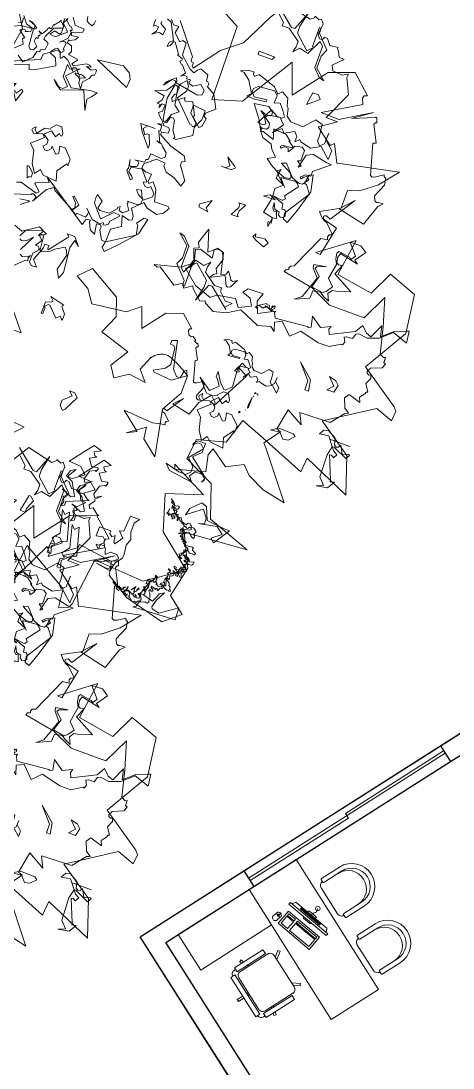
# Model space of a CAD drawing. Header units: metres. Extents: x -71 to 881, y -503 to 661.
# Drawn here: x 177.82 to 182.46, y 534.42 to 545.65 of the extents above; entities that cross this region are included whole.
import ezdxf

# ---------------------------------------------------------------- set-up
doc = ezdxf.new("R2010")
doc.units = ezdxf.units.M
for name, color, linetype, lineweight in [('02. Paredes', 6, 'Continuous', 30), ('03. Esquadria janelas', 2, 'Continuous', 15), ('07. Mobiliário', 51, 'Continuous', 5)]:
    doc.layers.add(name, color=color, linetype=linetype, lineweight=lineweight)
doc.layers.add('ARBRE', color=100, linetype='Continuous', lineweight=13, true_color=0x00ff3f)

# ---------------------------------------------------------------- blocks, each defined once
blk = doc.blocks.new('WMF2', base_point=(0, 0.01))
at = {"color": 251, "lineweight": 0, "true_color": 0x636466}
for points in [[(81.23, -212.64), (86.45, -202.37), (92.4, -197.64), (98.49, -189.57), (98.99, -190.16), (98.92, -191.16), (99.46, -191.2), (99.98, -191.79), (99.88, -192.88), (107.36, -202.17)], [(162.76, -199.86), (152.65, -183.05), (154.26, -173.69)], [(99.06, -17.38), (95.41, -24.9), (90.83, -34.32), (89.42, -32.65), (89.51, -31.56), (81.64, -37.29), (81.55, -38.39), (70.38, -36.78), (69.61, -32.48), (62.22, -27.79), (49.27, -24.43), (44.16, -28.75), (49.49, -33.04), (47.38, -42.86), (52.22, -53.02), (31.88, -54.47), (45.91, -59.56), (49.4, -70.11), (59.14, -74.81), (58.34, -81.44), (49.36, -83.76), (46.84, -91.88), (40.14, -89.34), (24.4, -82.93), (24.01, -87.6), (8.81, -80.93), (12.69, -92.64), (23.58, -100.08), (8.83, -109.56), (3.27, -107.44), (3.01, -110.61), (3.9, -111.79), (16.57, -120.44), (8.22, -134.47), (9.81, -146.85), (18.98, -150.2), (22.71, -142.59), (34.39, -144.58), (32.65, -156.43), (43.16, -148.65), (41.63, -148.52), (39.67, -158.01), (44.92, -159.4), (46.44, -161.06), (40.43, -164.26), (40.42, -170.12), (36.91, -171.27), (31.95, -175.08), (27.13, -180.99), (44.83, -177.37), (46.41, -176.96), (49.12, -182.48), (50.2, -181.46), (55.69, -185.68), (50.55, -189.17), (54.41, -189.22), (50.23, -198.2), (52.48, -203.12), (52.39, -204.21), (54.12, -203.26), (57.28, -203.53), (58.15, -205.15), (55.25, -208.11), (56.89, -208.24), (57.74, -209.97), (58.25, -210.45), (58.2, -211), (60.88, -210.67), (62.28, -212.43), (63.37, -212.54), (63.42, -211.98), (64, -211.48), (64.56, -211.53), (65.45, -212.71), (65.14, -216.33), (66.13, -217.51), (66.73, -217.02), (68.24, -217.69), (68.28, -217.15), (69.45, -216.26), (77.76, -218.17), (81.23, -212.64)], [(98.49, -19.49), (96.74, -32.59), (81.64, -23.67), (81.04, -17.76), (78.09, -18.94), (77.45, -20.28), (75.41, -35.48), (59.11, -34.32), (48.77, -41.31), (47.36, -41.88), (58.37, -50.92), (61.87, -62.25), (50.47, -66), (62.16, -71.92), (61.59, -70.48), (52.23, -72.98), (53.36, -78.3), (52.54, -80.39), (46.99, -76.49), (41.75, -79.1), (39.13, -76.49), (33.51, -73.76), (26.05, -72.12), (37.25, -86.3), (38.33, -87.51), (34.61, -92.45), (35.99, -92.94), (34.69, -99.75), (29.28, -96.73), (30.97, -100.19), (21.09, -100.49), (17.67, -104.7), (16.66, -105.12), (18.28, -106.23), (19.48, -109.18), (18.41, -110.67), (14.49, -109.41), (15.1, -110.95), (13.93, -112.47), (13.73, -113.15), (13.23, -113.37), (14.72, -115.61), (13.76, -117.64), (14.16, -118.66), (14.68, -118.45), (15.39, -118.76), (15.6, -119.27), (14.94, -120.61), (11.56, -121.96), (10.97, -123.39), (11.67, -123.68), (11.74, -125.32), (12.27, -125.11), (13.58, -125.77), (15.6, -134.05), (18.21, -142.77), (22.11, -134.68), (33.61, -134.71), (40.51, -137.9), (50.45, -139.73), (50.16, -140.44), (49.24, -140.81), (49.44, -141.32), (49.15, -142.04), (48.13, -142.44), (43.19, -153.31), (41.06, -153.59), (41.43, -154.51), (41.13, -155.22), (40.11, -155.63), (43.05, -158.46), (44.35, -159.02), (44.76, -160.04), (44.45, -160.3), (43.92, -160.51), (42.49, -159.91), (37.1, -168.03), (40.97, -163.9), (32.15, -161.95), (29.82, -168.64), (28.52, -170), (30.14, -169.93), (30.65, -169.72), (31.37, -170.03), (31.94, -171.46), (30.17, -175.61), (30.45, -177.74), (31.15, -178.04), (31.35, -178.56), (33.6, -177.07), (34.61, -176.66), (35.32, -176.96), (38.04, -186.65), (37.02, -187.05), (39.7, -192.27), (39.35, -192.88), (38.94, -193.04), (39.56, -194.57), (39.97, -194.4), (46.81, -191.62), (41.05, -195.63), (50.47, -189.97), (56.38, -190.15), (44.99, -196.88), (45.76, -198.84), (45.47, -199.54), (44.55, -199.92), (50.64, -205.39), (58.51, -202.62), (66.66, -192.17), (70.16, -201.76), (80.62, -185.19), (89.7, -182.43), (90.01, -206.45), (97.85, -210.62)], [(95.41, -24.9), (93.1, -25.5), (93.1, -24.4), (91.88, -23.19), (94.81, -24.4), (99.43, -22.59), (101.87, -23.19), (98.33, -26.72), (98.94, -27.82), (100.65, -29.64), (103.57, -28.43), (103.57, -29.64), (101.87, -30.26), (100.05, -29.64), (95.41, -24.9), (95.41, -24.9)], [(57.77, -28.84), (58.63, -30.3), (56.93, -35.37), (57.37, -30.33), (54.22, -29.5), (53.25, -31.47), (53.04, -32.3), (51.55, -33.16), (53.17, -30.11), (53.78, -27.79), (53.47, -27.25), (51.12, -26.63), (45.81, -30.31), (45.66, -26.44), (59.37, -25.77), (58.42, -26.33), (57.77, -28.84), (57.77, -28.84)], [(57.77, -59.77), (57.34, -59.74), (56.99, -59.99), (56.55, -59.99), (56.22, -59.81), (56.35, -59.33), (56.48, -59.08), (57.01, -58.91), (57.45, -59.12), (57.71, -59.07), (57.42, -58.35), (56.8, -58.47), (56.47, -58.28), (56.73, -57.56), (56.31, -57.33), (55.87, -57.53), (55.75, -56.92), (54.93, -56.6), (54.8, -56.85), (54.47, -56.9), (54, -55.88), (52.71, -55.43), (52.29, -55.4), (52.19, -55.8), (52.04, -56.06), (51.25, -56.07), (50.96, -55.61), (50.83, -55.62), (50.67, -55.53), (50.58, -55.28), (49.76, -55.18), (48.77, -54.33), (49.22, -53.47), (49.17, -53.21), (48.84, -53.17), (48.7, -52.42), (48.83, -52.17), (49.57, -52.45), (49.82, -52.58), (49.78, -52.67), (50.67, -53.46), (51.2, -53.08), (51.37, -53.18), (51.41, -53.31), (52.03, -52.33), (52.28, -52.54), (52.29, -52.9), (52.25, -52.99), (52.13, -53.02), (52.29, -53.33), (52.38, -53.6), (52.8, -53.6), (52.54, -52.26), (51.6, -50.66), (51.34, -50.52), (51.27, -50.28), (50.74, -50.44), (50.57, -50.33), (50.48, -50.06), (50.84, -49.82), (50.98, -49.78), (50.89, -49.52), (49.55, -49.37), (48.16, -49.5), (47.78, -49.18), (48, -48.98), (47.85, -48.67), (46.68, -47.94), (46.65, -47.37), (47.56, -47.53), (48.39, -47.43), (48.9, -47.71), (48.98, -47.97), (49.76, -47.72), (50.3, -46.68), (50.19, -46.3), (49.75, -46.27), (49.22, -46.45), (49.02, -45.79), (48.86, -45.72), (48.68, -46.06), (48.07, -45.73), (47.44, -44.86), (46.32, -45.35), (46.14, -45.25), (46.23, -44.64), (46.6, -44.17), (47.56, -44.03), (48.1, -44.22), (48.58, -43.15), (48.01, -42.73), (47.85, -42.43), (48.07, -42.2), (48.76, -42.13), (48.17, -41.4), (48.71, -40.58), (48.32, -39.48), (48.7, -39.37), (49.37, -39.95), (49.47, -40.2), (49.63, -40.29), (49.94, -40.13), (49.49, -39.35), (50.01, -39.4), (50.51, -39.88), (50.54, -40.02), (50.86, -39.85), (50.83, -39.28), (51.31, -38.78), (51.84, -38.83), (51.55, -37.7), (51.59, -37.62), (52.39, -37.81), (52.44, -37.5), (51.18, -36.52), (51.08, -36.13), (51.12, -35.83), (50.51, -35.51), (50.45, -34.8), (50.07, -34.49), (50.03, -34.34), (50.2, -34.23), (50.61, -34.11), (50.82, -34.33), (51.37, -34.3), (52.2, -34.62), (52.47, -34.77), (52.63, -35.28), (52.87, -35.21), (52.86, -34.42), (52.76, -34.37), (52.7, -34.11), (53.34, -34.14), (53.62, -33.41), (53.77, -33.15), (53.9, -33.1), (53.97, -33.15), (54.13, -33.69), (54.66, -33.51), (54.57, -33.25), (56.09, -33.72), (56.03, -33.37), (55.31, -32.87), (55.2, -32.49), (55.39, -32.36), (55.77, -32.24), (55.88, -32.62), (56.15, -32.56), (56.36, -32.12), (55.85, -31.63), (55.46, -30.55), (55.3, -30.46), (55.43, -29.76), (55.24, -28.88), (55.5, -28.39), (55.87, -28.34), (56.16, -28.62), (56.42, -28.33), (56.99, -28.28), (57.65, -27.88), (57.72, -28.12), (58.03, -28.17), (58.25, -27.98), (58.41, -28.05), (58.73, -27.66), (58.86, -27.41), (59.43, -27.6), (60.1, -27.17), (61.07, -28.04), (61.37, -28.09), (61.58, -28.52), (61.97, -28.4), (61.62, -28.65), (61.49, -28.9), (62.03, -29.74), (62.37, -29.92), (63.43, -29.61), (63.34, -29.34), (63.61, -29.26), (63.52, -29), (62.86, -28.99), (63.01, -28.72), (62.94, -28.47), (62.26, -28.88), (62.57, -28.28), (62.89, -28.34), (63.48, -28.85), (64.34, -29.1), (64.6, -29.45), (65.11, -29.53), (65.65, -29.92), (65.93, -29.83), (66.02, -29.66), (65.89, -29.26), (65.11, -29.09), (65.26, -29.04), (66.15, -29.41), (66.02, -29.89), (67.84, -30.97), (67.51, -31.22), (66.81, -30.85), (66.26, -30.24), (65.89, -30.14), (65.56, -30.31), (65.43, -30.34), (65.4, -29.99), (64.88, -30.15), (64.76, -29.76), (64.15, -30.11), (64.22, -30.34), (64, -30.58), (63.48, -30.72), (64.02, -30.36), (64.06, -29.83), (64.32, -29.76), (64.47, -29.5), (64.37, -29.25), (64.12, -29.12), (63.68, -29.31), (63.59, -29.47), (63.68, -29.74), (63.15, -29.91), (62.91, -31.2), (62.89, -30.2), (62.83, -30.07), (62.59, -29.93), (62.37, -30.14), (60.91, -29.37), (60.7, -29.58), (60.56, -29.85), (60.92, -31.25), (60.95, -31.35), (61.49, -30.77), (61.62, -30.52), (60.95, -31.58), (60.73, -31.77), (60.58, -32.05), (60.79, -31.06), (60.63, -30.55), (60.45, -30.45), (60.1, -30.71), (59.75, -31.73), (59.62, -31.98), (59.42, -31.56), (60.41, -30.31), (60.57, -29.63), (60.56, -29.41), (60.48, -29.15), (59.78, -28.78), (59.61, -29.12), (59.81, -29.35), (60.09, -29.48), (59.99, -29.66), (59.52, -29.31), (59.36, -28.78), (58.88, -28.85), (58.48, -28.96), (58.53, -29.53), (58.63, -29.93), (59.11, -30.07), (59.2, -30.34), (58.98, -30.11), (58.66, -30.69), (58.5, -30.4), (57.42, -30.59), (57.23, -30.94), (57.5, -31.63), (57.97, -31.77), (58.34, -31.96), (58.03, -32.11), (58.06, -32.48), (58.09, -32.59), (58.37, -32.72), (58.26, -32.91), (58, -32.77), (57.77, -31.77), (57.68, -31.73), (57.33, -32.4), (57.28, -32.27), (56.9, -32.97), (56.98, -34.3), (57.97, -33.85), (57.74, -35.15), (57.85, -35.31), (57.61, -35.42), (57.47, -35.67), (57.52, -35.37), (57.39, -34.96), (57.14, -34.83), (56.74, -34.96), (56.01, -36.34), (56.16, -35.64), (56.04, -35.25), (55.87, -35.15), (55.61, -35.22), (55.28, -35.83), (55.72, -37.28), (56, -36.77), (56.07, -37.45), (55.3, -37.06), (55.27, -35.48), (54.61, -35.03), (54.96, -35), (55.02, -34.9), (54.16, -34.45), (53.24, -34.74), (53.05, -35.07), (52.92, -35.12), (53.11, -35.44), (53.43, -35.41), (53.84, -35.06), (53.53, -35.66), (53.04, -35.95), (52.98, -36.7), (52.93, -36.78), (52.55, -36.04), (52.54, -35.47), (52.19, -35.28), (51.91, -35.35), (52.44, -37.08), (52.39, -37.16), (52.45, -37.28), (52.71, -37.43), (52.87, -37.29), (53.01, -37.03), (52.38, -38.45), (52.36, -39.1), (52.67, -39.15), (52.85, -39.25), (52.39, -39.66), (52.26, -39.92), (52.49, -40.27), (53.02, -40.55), (52.98, -40.64), (52.41, -40.45), (52.16, -40.32), (52.31, -39.62), (51.9, -39.53), (51.76, -39.57), (51.81, -39.69), (51.02, -39.94), (51.02, -40.16), (51.11, -40.42), (51.46, -40.59), (50.47, -40.19), (49.85, -40.29), (49.72, -40.33), (49.57, -40.61), (49.49, -40.55), (49.46, -40.43), (49.28, -40.54), (49.15, -40.81), (49.22, -41.05), (48.9, -41.88), (48.95, -42.01), (49.46, -41.85), (49.82, -40.94), (49.95, -40.7), (51.24, -41.37), (51.43, -41.67), (51.53, -42.07), (50.86, -41.92), (50.77, -41.24), (50.48, -41.18), (49.74, -41.56), (49.46, -42.27), (49.5, -42.42), (49.41, -42.59), (49.24, -42.27), (48.89, -42.32), (48.63, -42.83), (49.09, -43.19), (49.12, -43.32), (49.21, -43.37), (48.38, -43.7), (48.25, -43.95), (48.36, -44.36), (48.89, -44.41), (49.31, -44.64), (48.96, -44.87), (48.46, -44.41), (48.27, -44.32), (47.88, -45.08), (47.97, -45.33), (48.55, -45.65), (48.68, -45.4), (48.96, -45.31), (49.3, -45.49), (49.06, -45.7), (50.1, -46.26), (50.9, -45.79), (50.93, -45.72), (50.82, -45.31), (50.42, -45.22), (50.17, -45.09), (50.28, -44.9), (51.03, -45.31), (51.03, -45.54), (51.44, -46.19), (51.18, -45.85), (51.02, -45.76), (50.63, -46.1), (50.58, -46.17), (50.67, -46.44), (50.83, -46.52), (51.09, -46.45), (50.35, -46.83), (50.42, -47.09), (50.26, -47.21), (50.42, -47.72), (49.49, -48.01), (49.31, -48.35), (49.49, -48.67), (50.03, -48.84), (50.3, -48.99), (50.77, -48.92), (50.44, -48.95), (51.22, -49.71), (51.11, -49.74), (51.31, -50.19), (51.71, -50.04), (51.65, -50.13), (51.4, -50.23), (51.47, -50.48), (52.03, -50.67), (52.29, -50.82), (52.12, -51.17), (52.29, -51.69), (52.54, -51.59), (52.57, -51.17), (52.63, -51.43), (52.9, -51.36), (52.76, -51.82), (52.87, -52.23), (53.49, -52.1), (53.75, -52.03), (53.04, -52.74), (52.85, -53.52), (52.92, -53.78), (53.01, -53.82), (53.28, -53.74), (53.5, -52.87), (53.5, -53.31), (53.09, -54.09), (52.87, -53.87), (52.85, -53.74), (50.74, -54.16), (50.47, -54.45), (50.6, -54.86), (51.14, -55.04), (51.55, -54.48), (51.91, -54.45), (52.09, -54.54), (52.03, -54.61), (52.09, -54.76), (52.39, -54.6), (52.42, -54.73), (52.51, -54.77), (52.77, -54.69), (52.92, -54.44), (52.77, -54.92), (53.44, -55.27), (53.59, -55.23), (53.84, -55.36), (53.75, -55.52), (53.79, -55.66), (54.35, -55.63), (54.31, -55.72), (54.95, -56.16), (55.21, -56.29), (55.34, -56.28), (55.36, -55.82), (55.49, -55.58), (55.61, -55.96), (55.42, -56.31), (56.6, -57.37), (57.04, -57.37), (57.3, -57.31), (57.27, -56.95), (57.18, -56.7), (56.58, -56.58), (56.42, -56.07), (56.77, -56.03), (57.04, -55.74), (57.17, -55.49), (57.04, -55.96), (57.15, -56.34), (57.42, -56.28), (57.5, -56.1), (57.66, -56.41), (57.75, -56.66), (58.41, -56.45), (58.45, -56.16), (58.7, -56.5), (59.31, -56.82), (58.99, -57.43), (58.98, -58.29), (58.79, -58.19), (59.04, -56.9), (58.99, -56.77), (58.39, -57.11), (58.15, -56.74), (57.97, -56.66), (57.71, -56.74), (57.66, -57.05), (57.53, -57.31), (56.88, -57.52), (57.28, -58.16), (57.46, -58.26), (57.59, -58.22), (57.82, -59.01), (58.22, -58.91), (58.37, -58.64), (58.47, -59.68), (57.96, -59.2), (57.81, -59.24), (57.85, -59.58), (57.93, -59.84), (59.21, -60.53), (58.92, -60.47), (58.77, -60.73), (58.88, -60.98), (59.17, -61.05), (59.42, -61.39), (58.22, -60.54), (57.77, -59.77), (57.77, -59.77)], [(85.82, -32.33), (85.2, -32.33), (84.59, -32.83), (85.82, -34.04), (83.99, -36.36), (85.82, -43.43), (84.59, -42.2), (83.5, -43.43), (81.06, -34.64), (82.88, -34.04), (85.2, -31.73), (84.59, -29.42), (85.82, -29.42), (85.82, -32.33), (85.82, -32.33)], [(70.82, -34.21), (69.59, -35.56), (69.59, -35.99), (71.7, -36.34), (72.94, -36.34), (70.38, -36.78), (68.72, -38.1), (68.72, -38.45), (69.59, -39.32), (71.7, -39.32), (72.94, -38.1), (73.38, -39.32), (73.38, -39.76), (74.16, -40.55), (75.04, -40.55), (75.48, -40.2), (75.48, -39.32), (75.92, -39.32), (76.72, -40.2), (75.92, -40.2), (74.6, -41.44), (74.6, -42.32), (75.48, -43.11), (77.6, -42.67), (77.6, -45.66), (73.81, -45.66), (73.81, -44.79), (72.94, -44), (72.05, -44.79), (71.7, -42.67), (71.26, -42.32), (69.59, -44.79), (71.26, -46.54), (69.94, -46.89), (69.59, -52), (66.59, -52), (67.83, -50.32), (67.83, -47.34), (67.04, -45.22), (67.83, -43.11), (67.48, -40.2), (67.48, -38.89), (69.16, -36.78), (69.94, -33.86), (74.6, -34.65), (70.82, -34.21), (70.82, -34.21)], [(90.23, -35.66), (89.63, -35.66), (89.02, -36.14), (90.23, -37.37), (88.4, -39.67), (90.23, -46.74), (89.02, -45.52), (87.92, -46.74), (85.48, -37.97), (87.31, -37.37), (89.63, -35.05), (89.02, -32.72), (90.23, -32.72), (90.23, -35.66), (90.23, -35.66)], [(99.65, -46.23), (100.87, -43.31), (100.87, -42.08), (102.57, -42.08), (101.47, -47.33), (100.87, -47.33), (99.65, -46.23), (99.65, -46.23)], [(82.59, -63.67), (82.02, -62.61), (81.29, -62.4), (83.29, -61.31), (81.8, -59.17), (80.03, -59.45), (79.63, -59.31), (79.98, -58.16), (80.39, -58.29), (81.86, -57.49), (82.69, -54.71), (82.12, -53.66), (80.09, -54.82), (81.89, -53.24), (81.61, -52.7), (82.93, -50.96), (82.44, -49.93), (81.38, -50.49), (79.67, -49.09), (78.94, -48.87), (85.72, -46.19), (85.64, -44.92), (86.71, -44.35), (86.21, -45.98), (87.01, -47.47), (85.95, -48.04), (86.55, -49.02), (88.1, -49.47), (84.71, -48.03), (83.64, -48.6), (85.9, -52.66), (88.14, -53.77), (87.55, -55.72), (85.96, -56.58), (87.61, -54.06), (87.34, -53.53), (86.07, -53.59), (82.77, -55.98), (85.1, -58.01), (88.93, -58.28), (83.26, -65.56), (80.58, -64.76), (82.59, -63.67), (82.59, -63.67)], [(87.01, -67), (86.45, -65.93), (85.72, -65.71), (87.73, -64.61), (86.24, -62.48), (84.47, -62.76), (84.07, -62.63), (84.4, -61.49), (84.81, -61.62), (86.3, -60.82), (87.13, -58.03), (86.56, -56.98), (84.52, -58.13), (86.33, -56.54), (86.04, -56.01), (87.37, -54.28), (86.87, -53.24), (85.82, -53.82), (84.11, -52.42), (83.35, -52.19), (90.12, -49.5), (90.07, -48.23), (91.12, -47.66), (90.64, -49.3), (91.42, -50.77), (90.37, -51.37), (90.96, -52.33), (92.52, -52.8), (89.13, -51.34), (88.07, -51.91), (90.31, -55.97), (92.58, -57.08), (91.99, -59.05), (90.39, -59.91), (92.05, -57.37), (91.75, -56.85), (90.49, -56.9), (87.19, -59.31), (89.51, -61.33), (93.35, -61.59), (87.7, -68.89), (85.01, -68.09), (87.01, -67), (87.01, -67)], [(40.86, -56.38), (43.16, -58.19), (49.01, -56.98), (47.19, -57.59), (47.19, -59.3), (49.01, -61.74), (53.04, -58.82), (53.65, -58.19), (53.04, -60.53), (50.1, -63.43), (48.41, -62.83), (46.7, -58.82), (40.86, -58.19), (39.03, -58.19), (42.55, -52.98), (43.78, -54.06), (40.86, -56.38), (40.86, -56.38)], [(113.17, -63.62), (113.17, -55.18), (115.36, -53.65), (120.07, -53.65), (116.91, -56.82), (116.91, -57.81), (116.37, -57.81), (114.82, -56.28), (113.72, -57.81), (114.82, -67.35), (110.12, -66.81), (113.17, -63.62), (113.17, -63.62)], [(64.7, -71.27), (60.09, -70.06), (57.77, -70.06), (56.55, -71.27), (56.55, -72.98), (58.86, -75.3), (55.34, -79.44), (56.55, -80.53), (57.77, -80.53), (58.86, -79.44), (58.86, -80.05), (57.77, -81.14), (55.34, -81.14), (55.34, -78.22), (57.77, -75.92), (52.42, -71.77), (51.91, -71.27), (51.91, -70.06), (52.42, -69.46), (51.91, -70.67), (53.02, -71.77), (55.34, -71.77), (56.55, -70.06), (55.34, -68.37), (63.01, -69.46), (64.7, -71.27), (64.7, -71.27)], [(68.73, -71.99), (73.89, -76.06), (74.34, -79.76), (79.68, -75.87), (76.6, -77.49), (82.66, -82.33), (73, -81.67), (70.51, -82.25), (69.1, -82.43), (69.35, -83.04), (69.14, -83.51), (68.47, -83.79), (70.41, -85.67), (71.27, -86.04), (71.55, -86.71), (71.33, -86.9), (71, -87.03), (70.05, -86.62), (66.45, -92.02), (69.04, -89.28), (63.17, -87.99), (61.62, -92.45), (60.75, -93.34), (61.84, -93.29), (62.18, -93.16), (62.64, -93.37), (63.02, -94.3), (61.86, -97.06), (62.03, -98.49), (62.51, -98.7), (62.64, -99.03), (64.13, -98.04), (64.8, -97.78), (65.29, -97.98), (67.08, -104.41), (66.4, -104.68), (68.19, -108.14), (67.94, -108.55), (67.68, -108.66), (68.1, -109.68), (68.37, -109.56), (69.29, -109.9), (69.08, -110.38), (70.18, -111.12), (70.78, -110.87), (71.7, -111.21), (72.22, -112.5), (72.02, -112.99), (71.4, -113.23), (75.46, -116.88), (80.69, -115.04), (86.12, -108.09), (88.43, -114.47), (92.34, -111.31), (103.35, -109.97), (106.1, -114.07), (110.61, -116.64), (106.84, -120.37), (96.77, -114.54), (94.84, -108.74), (97.41, -102.93), (91.6, -101), (87.74, -99.72), (91.28, -94.1), (89.03, -90.71), (84.85, -93.45), (79.38, -92.64), (82.27, -96.02), (80.34, -100.54), (80.31, -100.55), (80.25, -100.64), (80.17, -100.76), (80.05, -100.9), (79.89, -101.09), (79.68, -101.28), (79.47, -101.5), (79.2, -101.73), (78.93, -101.95), (78.6, -102.17), (78.25, -102.36), (77.89, -102.55), (77.49, -102.7), (77.07, -102.81), (76.62, -102.9), (76.15, -102.93), (75.62, -102.89), (75.04, -102.76), (74.41, -102.57), (73.74, -102.32), (73.05, -102.03), (72.35, -101.7), (71.67, -101.35), (70.98, -101), (70.34, -100.64), (69.73, -100.29), (69.19, -99.97), (68.7, -99.67), (68.31, -99.43), (68.02, -99.24), (67.83, -99.11), (67.77, -99.08), (67.77, -93.28), (71.55, -86.71), (68.73, -71.99), (68.73, -71.99)], [(109.95, -201.54), (108.82, -200.21), (107.05, -200.28), (107.47, -198.09), (105.17, -195.92), (104.39, -196.59), (103.18, -196.28), (102.97, -192.24), (99.24, -188.97), (97.85, -188.34), (97.03, -189.52), (96.18, -190.24), (93.53, -189.23), (93.18, -187.24), (92.71, -187.16), (92.29, -186.66), (92.32, -185.67), (89.73, -184.22), (87.53, -180.05), (90.18, -177.78), (90.31, -176.8), (89.34, -176.22), (89.8, -173.49), (90.58, -172.83), (92.72, -174.77), (93.38, -175.55), (93.1, -175.8), (95.08, -179.67), (97.34, -179.08), (97.82, -179.64), (97.78, -180.15), (101.14, -177.68), (101.63, -178.7), (101.22, -179.9), (100.95, -180.15), (100.54, -180.1), (100.64, -181.36), (100.55, -182.4), (102.01, -182.98), (102.92, -178.07), (101.94, -171.52), (101.24, -170.69), (101.31, -169.75), (99.34, -169.6), (98.87, -169.05), (98.94, -168.01), (100.49, -167.68), (101, -167.72), (101.03, -166.73), (96.75, -164.41), (91.89, -162.99), (91.03, -161.43), (92.05, -161.03), (91.94, -159.79), (89, -155.76), (89.67, -153.85), (92.49, -155.57), (95.44, -156.33), (96.81, -157.94), (96.68, -158.92), (99.66, -159.16), (102.89, -156.4), (103, -154.96), (101.56, -154.29), (99.54, -154.17), (99.73, -151.7), (99.31, -151.21), (98.26, -152.1), (96.65, -150.2), (95.72, -146.4), (91.23, -146.56), (90.77, -146.01), (91.89, -144.08), (93.76, -142.97), (97.21, -143.77), (98.75, -145.15), (101.81, -142.17), (100.48, -140.04), (100.32, -138.84), (101.34, -138.36), (103.76, -139.06), (102.79, -135.77), (105.69, -133.77), (105.82, -129.54), (107.25, -129.65), (108.74, -132.52), (108.73, -133.49), (109.15, -133.99), (110.39, -133.89), (109.93, -130.65), (111.62, -131.51), (112.63, -133.81), (112.58, -134.33), (113.9, -134.17), (114.51, -132.19), (129.81, -142.39), (128.59, -140.94), (132.57, -139.47), (132.73, -139.13), (130.53, -137.19), (131.32, -136.44), (136.79, -138.11), (138.2, -137.61)], [(130.72, -112.44), (127.35, -115.8), (126.6, -115.82), (126.85, -116.77), (126.37, -117.68), (127.17, -116.93), (128.65, -116.47), (129.55, -116.93)], [(129.96, -118.38), (127.38, -123.37), (129.16, -121.51), (130.54, -121.07), (131.19, -121.4)], [(131.54, -122.32), (130.4, -124.53), (125.18, -126.19), (126.16, -124.31), (123.96, -125.55), (126.75, -127), (131.48, -123.86), (134.15, -124.91)], [(134.72, -131.45), (132.62, -133.14), (132.44, -133.48), (135.45, -133.06)], [(138.75, -133.52), (132.62, -135.52), (132.46, -135.87), (131.99, -135.96), (131.01, -135.45), (131.05, -134.73), (131.55, -133.76), (128.65, -138.59), (126.7, -139.98), (125.97, -139.17), (125.32, -138.84), (119.23, -135.58), (118.45, -136.25), (118.79, -137.79), (120.16, -139.39), (119.88, -139.63), (118.23, -138.25), (117.58, -137.48), (118.99, -135.3), (117.81, -134.49), (117.3, -134.44), (117.31, -134.91), (114.32, -134.66), (114, -135.42), (113.97, -136.41), (114.88, -137.47), (112.09, -134.75), (109.9, -134.31), (109.39, -134.27), (108.55, -134.98), (108.32, -134.71), (108.41, -134.24), (107.65, -134.4), (106.82, -135.1), (106.74, -136.05), (104.54, -138.4), (104.55, -138.87), (106.51, -139.03), (108.95, -136.47), (109.72, -135.82), (113.14, -139.82), (113.34, -141.07), (113.17, -142.56), (111.11, -141.15), (111.72, -138.72), (110.83, -138.12), (107.79, -138.4), (105.92, -140.47), (105.88, -141), (105.33, -141.47), (105.18, -140.15), (103.95, -139.86), (102.35, -141.23), (103.5, -143.03), (103.41, -143.5), (103.65, -143.77), (100.39, -143.77), (99.59, -144.43), (99.47, -145.98), (101.18, -146.84), (102.3, -148.17), (100.78, -148.52), (99.7, -146.26), (99.24, -145.7), (96.84, -147.73), (96.81, -148.71), (98.38, -150.55), (99.16, -149.88), (100.2, -149.96), (101.09, -151.02), (100.03, -151.47), (102.77, -154.68), (106.07, -154.17), (106.29, -153.98), (106.42, -152.45), (105.24, -151.63), (104.58, -150.84), (105.14, -150.36), (107.17, -152.77), (106.84, -153.51), (107.36, -156.24), (106.96, -154.77), (106.52, -154.26), (104.73, -154.84), (104.51, -155.03), (104.42, -156.07), (104.84, -156.57), (105.88, -156.64), (102.86, -156.92), (102.73, -157.89), (102.04, -158.1), (101.88, -160.07), (98.36, -159.78), (97.31, -160.68), (97.47, -161.98), (99.06, -163.31), (99.78, -164.14), (101.47, -164.52), (100.3, -164.17), (101.94, -167.79), (101.51, -167.75), (101.59, -169.52), (103.08, -169.59), (102.8, -169.82), (101.82, -169.79), (101.75, -170.73), (103.34, -172.15), (104, -172.92), (102.95, -173.82), (102.84, -175.84), (103.82, -175.87), (104.45, -174.47), (104.32, -175.45), (105.36, -175.53), (104.26, -176.94), (104.08, -178.42), (106.33, -178.82), (107.3, -178.94), (103.92, -180.38), (102.29, -182.75), (102.16, -183.73), (102.39, -184), (103.43, -184.08), (105.34, -181.48), (104.76, -182.94), (102.36, -184.98), (101.88, -183.96), (101.97, -183.49), (94.36, -182.12), (93.06, -182.73), (92.94, -184.28), (94.55, -185.59), (96.67, -184.27), (97.88, -184.67), (98.3, -185.17), (98.08, -185.36), (98.04, -185.87), (99.3, -185.77), (99.21, -186.22), (99.44, -186.5), (100.48, -186.59), (101.25, -185.92), (100.16, -187.33), (101.95, -189.45), (102.48, -189.49), (103.14, -190.28), (102.64, -190.71), (102.6, -191.22), (104.51, -191.89), (104.23, -192.12), (105.81, -194.43), (106.51, -195.26), (106.98, -195.35), (107.6, -193.84), (108.41, -193.19), (108.29, -194.62), (107.17, -195.57), (109.76, -200.75), (111.21, -201.34)], [(112.55, -200.2), (112.63, -199.28), (110.76, -198.09), (110.9, -196.12), (112.13, -196.43), (113.42, -195.8), (114.19, -195.14), (113.09, -196.56), (112.98, -198.01), (113.96, -198.14), (114.51, -197.67), (114.61, -198.91), (114.58, -199.9)], [(97.72, -81.01), (100.04, -76.4), (100.64, -75.79), (101.87, -77), (101.87, -78.71), (99.41, -81.01), (100.64, -82.24), (98.93, -82.24), (97.72, -81.01), (97.72, -81.01)], [(18.5, -90.74), (17.84, -93.61), (20.02, -96.45), (22.98, -96.02), (22.05, -97.63), (20.72, -98), (17.93, -96.37), (17.41, -94.37), (16.65, -93.94), (15.97, -94.11), (15.49, -94.96), (14.21, -92.52), (12.21, -93.06), (11.86, -92.86), (12.6, -91.6), (16.89, -93.51), (17.23, -93.72), (17.84, -93.61), (16.91, -92.52), (15.64, -91.79), (16.37, -90.52), (17.22, -91.02), (17.83, -90.91), (14.87, -83.79), (14.78, -83.17), (13.49, -83.45), (14.87, -81.07), (17.86, -80.56), (18.47, -80.47), (16.28, -81.33), (18.28, -83.52), (18.5, -90.74), (18.5, -90.74)], [(55.55, -83.45), (56.85, -81.67), (58.61, -84.37), (59.53, -88.36), (61.31, -90.12), (57.78, -93.28), (58.61, -94.11), (61.31, -93.28), (62.23, -94.11), (62.23, -94.58), (61.31, -95.5), (61.31, -94.58), (60.48, -93.73), (58.61, -95.97), (56.85, -96.33), (56.85, -96.8), (55.55, -98.2), (53.79, -98.2), (52.87, -96.33), (52.87, -95.5), (53.33, -95.5), (53.79, -95.97), (54.63, -94.58), (56.39, -95.97), (58.23, -94.11), (56.85, -93.28), (56.39, -92.81), (56.39, -91.51), (57.31, -90.59), (56.39, -89.66), (55.55, -89.66), (54.63, -90.59), (54.63, -91.51), (52.87, -89.66), (52.41, -89.66), (51.93, -90.12), (52.41, -92.34), (50.63, -92.34), (47.94, -89.66), (47.94, -87.42), (48.41, -87.89), (50.63, -84.84), (49.71, -81.67), (54.16, -82.15), (55.55, -83.45), (55.55, -83.45)], [(30.71, -93.26), (29.79, -92.67), (31.51, -90.88), (33.12, -90.61), (34.74, -92.37), (37.69, -92.07), (35.5, -93.43), (30.71, -93.26), (30.71, -93.26)], [(48.48, -94.16), (48.71, -93.73), (48.96, -93.86), (48.64, -94.24), (48.48, -94.16), (48.48, -94.16)], [(58.61, -95.97), (60.32, -95.97), (63.86, -99.98), (59.71, -97.06), (57.39, -99.38), (58.61, -101.21), (59.21, -101.81), (59.21, -103.52), (57.39, -100.59), (55.69, -98.89), (55.08, -98.89), (53.39, -100.59), (53.87, -107.05), (50.45, -105.22), (56.79, -93.05), (56.79, -94.14), (58.61, -95.97), (58.61, -95.97)], [(128.03, -102.76), (120.98, -94.11), (123.89, -94.11)], [(12.72, -95.5), (19.16, -95.5), (12.72, -95.5), (12.72, -95.5)], [(46.51, -96.62), (46.65, -96.16), (46.74, -95.97), (46.95, -97.29), (46.8, -97.34), (46.58, -99.41), (46.49, -99.57), (46.51, -96.62), (46.51, -96.62)], [(47.28, -95.16), (47.15, -95.21), (47.28, -95.16), (47.28, -95.16)], [(78.38, -97.12), (74.97, -98.96), (73.76, -100.65), (74.37, -105.9), (74.97, -106.51), (76.08, -106.51), (76.08, -107.72), (74.37, -108.33), (72.54, -99.56), (70.84, -97.73), (69.62, -97.73), (69.14, -100.05), (68.53, -100.65), (67.9, -98.96), (72.05, -96.02), (77.9, -96.64), (78.38, -97.12), (78.38, -97.12)], [(45.08, -100.81), (45.46, -101.12), (45.03, -100.9), (45.08, -100.81), (45.08, -100.81)], [(45.94, -101.27), (45.76, -101.16), (46.23, -100.87), (46.06, -101.21), (45.94, -101.27), (45.94, -101.27)], [(46.06, -100), (46.17, -99.95), (46.26, -100.23), (46.22, -100.08), (46.06, -100), (46.06, -100)], [(41.84, -105.25), (43.62, -104.29), (45.73, -104.74), (46.01, -105.12), (46.77, -104.41), (46.73, -105.44), (47.43, -106.2), (49.22, -105.25), (49.85, -105.94), (51.28, -104.6), (49.82, -106.67), (50.87, -107.74), (52.95, -107.44), (53.69, -106.82), (53.01, -105.71), (53.39, -105.43), (54.48, -105.47), (52.9, -108.54), (51.53, -107.75), (50.51, -107.72), (50.13, -108.07), (50.82, -109.11), (51.79, -110.25), (52.85, -109.93), (52.79, -111.31), (53.49, -112.07), (56.63, -111.82), (57.39, -111.12), (57.42, -110.48), (56.72, -109.72), (54.29, -109.98), (54.31, -109.62), (56.73, -109.36), (58.12, -109.4), (57.43, -110.12), (58.73, -112.28), (60.09, -113.37), (60.82, -113.4), (59.39, -114.07), (58.29, -114.03), (58.31, -113.66), (57.96, -113.28), (57.27, -113.98), (53.82, -112.76), (52.77, -111.68), (52.09, -112.38), (50.71, -111.59), (50.41, -110.19), (50.06, -109.81), (49.75, -108.42), (48.76, -107.65), (46.27, -107.55), (44.45, -109.59), (43.06, -109.17), (42.78, -107.03), (42.83, -106.03), (42.2, -105.27), (41.44, -105.97), (41.35, -108.07), (41.41, -106.7), (39.72, -105.17), (39.79, -103.4), (41.84, -105.25), (41.84, -105.25)], [(111.88, -106.14), (110.25, -104.06), (110.25, -101.98), (111.34, -103.08), (112.32, -101.98), (115.5, -105.17), (116.06, -105.17), (117.15, -104.06), (116.61, -104.06), (116.61, -101.98), (117.15, -101.98), (117.15, -105.71), (115.5, -106.14), (114.95, -106.7), (116.06, -107.79), (111.34, -106.7), (111.88, -106.14), (111.88, -106.14)], [(31.94, -110.31), (36.07, -115.05), (31.32, -110.9), (30.71, -107.38), (31.94, -107.38), (31.94, -110.31), (31.94, -110.31)], [(41.84, -105.25), (41.63, -105.03), (41.84, -105.25), (41.84, -105.25)], [(23.77, -111.52), (26.08, -113.84), (23.77, -113.24), (22.56, -112.13), (23.16, -109.69), (25.47, -109.69), (23.77, -111.52), (23.77, -111.52)], [(115.75, -121.61), (116.64, -123.29), (117.08, -123.72), (119.97, -122.05), (121.3, -120.73), (123.86, -119.93), (125.08, -116.95), (123.4, -114.83), (125.08, -114.83), (125.96, -115.71), (125.96, -118.61), (124.64, -119.93), (124.64, -120.73), (125.08, -121.17), (125.96, -121.17), (124.64, -123.29), (125.96, -124.6), (125.96, -124.95), (124.64, -124.95), (124.21, -120.73), (124.21, -120.38), (123.86, -119.93), (123.4, -121.17), (123.4, -122.5), (122.09, -122.5), (122.09, -121.61), (121.74, -121.17), (117.52, -126.7), (117.08, -127.05), (117.87, -127.93), (115.4, -127.93), (113.63, -125.83), (113.28, -125.39), (114.96, -126.7), (115.75, -124.16), (114.96, -116.16), (115.75, -114.04), (117.08, -116.51), (115.75, -121.61), (115.75, -121.61)], [(88.02, -127.64), (89.18, -128.05), (81.01, -130.16), (79.28, -131.51), (78.66, -131.81), (78.08, -133.54), (79.32, -137.06), (77.83, -137.7), (78.59, -139.25), (76.91, -144.21), (74.85, -137.35), (72.31, -139.57), (70.12, -138.82), (68.65, -132.15), (67.1, -132.91), (66.75, -133.95), (65.48, -132.37), (65.1, -131.6), (64.53, -131.41), (63.1, -132.21), (64.5, -129.59), (65.26, -129.22), (65.84, -129.4), (67.29, -132.34), (71.77, -130.12), (70.62, -131.65), (69.87, -131.93), (70.65, -133.46), (69.51, -136.82), (70.57, -138.98), (71.73, -139.36), (73.23, -138.72), (72.87, -136.03), (77.25, -137.51), (78.75, -136.87), (77.7, -132.76), (78.24, -131.16), (79.66, -130.35), (74.87, -126.28), (69.33, -124.41), (67.74, -125.68), (61.86, -126.76), (60.09, -124.38), (56.38, -126.21), (57.56, -128.41), (60.34, -129.35), (59.17, -130.88), (54.25, -131.01), (55.18, -128.25), (53.81, -124.69), (48.67, -127.32), (48.87, -126.75), (48.11, -125.21), (37.91, -126.12), (37.44, -125.97), (36.67, -126.35), (37.35, -129.67), (33.92, -127.23), (30.88, -128.65), (31.23, -127.59), (30.59, -126.09), (23.17, -129.77), (21.67, -132.34), (19.86, -130.44), (18.12, -129.86), (16.15, -134.19), (15.36, -130.85), (11.87, -133.9), (8.32, -135.28), (7.59, -135.54), (7.07, -131.77), (12.02, -133.45), (15.55, -130.27), (19.06, -129.03), (22.02, -129.38), (22.79, -129), (23.33, -127.38), (25.15, -127.33), (25.92, -126.95), (25.23, -125.56), (25.63, -124.43), (26.08, -124.57), (29.34, -122.59), (32.94, -122.53), (39.22, -124.13), (42.07, -121.37), (45.72, -125.04), (47.88, -123.97), (47.05, -121.13), (48.46, -122.25), (52.55, -121.18), (59.04, -124.03), (62.95, -121.62), (67.02, -120.56), (70.08, -122.22), (70.5, -122.88), (71.99, -122.24), (75.25, -125.13), (75.62, -125.9), (78.11, -124.29), (78.79, -125.68), (81.26, -124.08), (87.26, -128.05), (88.02, -127.64), (88.02, -127.64)], [(81.01, -137.11), (81.01, -130.16), (79.79, -128.95), (77.48, -133.7), (74.56, -133.08), (72.85, -134.78), (73.33, -133.08), (73.33, -131.26), (69.33, -128.34), (67, -128.34), (67, -127.23), (64.57, -124.92), (62.26, -124.92), (64.09, -123.1), (63.48, -122.5), (69.93, -127.84), (71.03, -127.84), (73.33, -122), (72.24, -126.63), (72.24, -128.95), (76.88, -133.08), (78.71, -131.26), (78.09, -131.26), (78.09, -124.92), (78.71, -124.92), (78.71, -126.63), (82.71, -130.78), (81.61, -133.08), (81.61, -137.11), (85.03, -140.02), (83.32, -139.54), (81.01, -137.11), (81.01, -137.11)], [(54.16, -127.33), (52.25, -128.51), (51.85, -128.21), (51.22, -128.34), (51.11, -128.15), (50.9, -127.48), (50.6, -127.43), (50.52, -127.17), (50.44, -127.11), (50.17, -127.21), (50.23, -128.35), (50.16, -128.51), (50.16, -128.08), (50.07, -128.03), (49.62, -128.66), (49.33, -128.62), (49.38, -127.89), (49.74, -127.62), (49.57, -127.32), (49.82, -127.23), (49.84, -126.81), (51.76, -127.71), (51.74, -127.58), (52.22, -127.74), (52.33, -127.68), (51.98, -127.29), (52.17, -127.38), (52.57, -127.26), (52.83, -126.75), (53.96, -127.11), (54.74, -127.1), (54.8, -126.57), (54.93, -126.53), (54.96, -126.46), (54.93, -126.32), (54.74, -126.22), (54.51, -126.31), (54.41, -126.05), (55.06, -126.28), (54.16, -127.33), (54.16, -127.33)], [(105.82, -129.54), (97.54, -134.76), (98.14, -137.7), (98.75, -138.3), (97.05, -140.62), (95.83, -140.62), (97.05, -135.38), (101.69, -130.15), (105.21, -126.6), (106.3, -127.7), (105.82, -129.54), (105.82, -129.54)], [(28.56, -153.92), (30.94, -150.53), (29.67, -149.64), (35.82, -150.93), (36.23, -149.61), (35.92, -147.95), (35.22, -147.45), (34.02, -147.66), (35.31, -144.47), (28.78, -140.9), (33.22, -139.51), (34.42, -139.31), (35.29, -137.92), (34.3, -135.76), (36.32, -136.63), (37.59, -137.52), (39.98, -137.11), (40.07, -134.73), (44.54, -132.73), (42.46, -134.33), (40.08, -141.29), (42.26, -143.89), (42.45, -144.97), (38.49, -145.64), (41.28, -144.68), (41.66, -143.99), (39.59, -141.99), (40.67, -138.22), (37.1, -137.61), (35.99, -138.41), (34.61, -140.39), (36.71, -142.49), (35.82, -147.35), (36.59, -148.94), (36.91, -150.74), (36.53, -151.43), (32.84, -150.83), (32.14, -150.33), (31.15, -151.75), (34.23, -155.28), (30.66, -155.41), (28.56, -153.92), (28.56, -153.92)], [(132.52, -143.85), (133.8, -142.07), (135.57, -144.77), (136.49, -148.75), (138.25, -150.51), (134.73, -153.67), (135.57, -154.51), (138.25, -153.67), (139.17, -154.51), (139.17, -154.97), (138.25, -155.89), (138.25, -154.97), (137.42, -154.14), (135.57, -156.36), (133.8, -156.73), (133.8, -157.19), (132.52, -158.58), (130.73, -158.58), (129.81, -156.73), (129.81, -155.89), (130.27, -155.89), (130.73, -156.36), (131.57, -154.97), (133.35, -156.36), (135.2, -154.51), (133.8, -153.67), (133.35, -153.21), (133.35, -151.92), (134.27, -150.97), (133.35, -150.05), (132.52, -150.05), (131.57, -150.97), (131.57, -151.92), (129.81, -150.05), (129.35, -150.05), (128.88, -150.51), (129.35, -152.75), (127.59, -152.75), (124.91, -150.05), (124.91, -147.83), (125.36, -148.29), (127.59, -145.23), (126.66, -142.07), (131.11, -142.53), (132.52, -143.85), (132.52, -143.85)], [(134.49, -141.88), (134.49, -140.66), (135.1, -140.66), (135.58, -140.05), (136.81, -143.6), (136.19, -143.6), (134.49, -141.88), (134.49, -141.88)], [(59.05, -144.81), (61.87, -145.83), (63.32, -146.72), (62.67, -147.76), (62.48, -146.91), (59.55, -147.25), (58.09, -146.36), (59.05, -144.81), (59.05, -144.81)], [(82.25, -150.59), (79.04, -152.94), (79.92, -150.11), (79.04, -149.13), (82.25, -149.63), (82.25, -150.59), (82.25, -150.59)], [(59.93, -151.15), (60.32, -152.23), (60.38, -152.67), (59.29, -152.55), (59.49, -154.26), (58.26, -154.43), (58.99, -156.48), (59.78, -156.36), (60.39, -157.12), (60.6, -158.84), (59.69, -157), (58.12, -156.61), (58.04, -155.76), (57.3, -155.21), (56.47, -155.37), (55.94, -156.07), (56.34, -157.53), (56.79, -157.86), (57.66, -157.75), (57.9, -159.41), (61.78, -160.83), (58.66, -160.38), (58.28, -160.48), (57.75, -161.18), (58.26, -161.95), (55.2, -166.06), (55.75, -166.8), (56.5, -167.36), (60.96, -166.95), (61.31, -166.89), (59.77, -164.96), (59.07, -164.44), (62, -167.02), (62.51, -167.79), (63.26, -168.35), (60.34, -167.25), (58.66, -167.5), (58.28, -168), (58.89, -169.15), (61.9, -170.7), (62.6, -171.21), (61.18, -171.65), (57.84, -168.06), (55.81, -167.24), (55.17, -167.15), (54.29, -167.27), (52.87, -169.18), (53.82, -169.88), (54.6, -169.37), (55.15, -168.63), (55.66, -169.01), (54.32, -170.26), (52.66, -170.5), (52.66, -171.97), (47.81, -175.9), (49.56, -176.04), (54.15, -177.07), (56.26, -176.06), (57.34, -171.75), (56.54, -172.31), (58.19, -173.55), (57.21, -173.91), (57.26, -177.31), (58.26, -178.06), (60.53, -177.56), (61.17, -176.18), (61.91, -175.17), (62.25, -176.19), (63.37, -176.26), (63.72, -176.21), (64.28, -175.46), (64.78, -175.83), (64.22, -176.58), (61.08, -176.8), (60.89, -177.07), (62.8, -178.48), (62.37, -178.54), (64.31, -180), (68.46, -180.44), (67.52, -177.18), (71.39, -178.5), (71.97, -178.23), (72.13, -179.07), (72.84, -179.59), (71.95, -179.32), (70.65, -179.51), (70.12, -180.21), (70.34, -181.46), (74.19, -184.37), (72.12, -183.59), (70.89, -183.77), (70.51, -184.27), (70.59, -185.1), (72.3, -186.38), (76.95, -185.71), (73.74, -181.48), (71.97, -178.23), (70.82, -176.69), (67.68, -175.65), (66.98, -174.25), (64.97, -172.31), (67.26, -170.98), (65.32, -169.52), (63.26, -168.35), (62.04, -169.25), (62.51, -167.79), (62.6, -166.17), (59.77, -164.96), (61.9, -163.05), (61.78, -160.83), (61.83, -159.09), (62.73, -154.97), (59.49, -154.26), (59.93, -151.15), (59.93, -151.15)], [(70.48, -153.72), (70.48, -154.59), (70.98, -155.09), (68.65, -155.09), (70, -152.75), (70, -151.4), (69.61, -150.88), (71.95, -150.88), (70.48, -153.72), (70.48, -153.72)], [(56.45, -156.83), (51.18, -165.09), (52.99, -167.49), (53.79, -167.78), (53.24, -170.6), (52.14, -171.11), (51.01, -165.85), (52.98, -159.15), (54.67, -154.45), (56.12, -154.97), (56.45, -156.83), (56.45, -156.83)], [(62.6, -160.74), (60.66, -159.76), (64.44, -159.76), (62.6, -160.74), (62.6, -160.74)], [(105.63, -167.93), (106.73, -166.71), (105.63, -165.01), (105.03, -165.6), (104.42, -165.6), (103.21, -162.7), (103.21, -161.47), (106.73, -165.6), (107.95, -167.93), (103.21, -167.93), (105.63, -167.93), (105.63, -167.93)], [(147.09, -161.3), (148.81, -164.22), (148.31, -164.22), (147.7, -163.6), (146.47, -165.31), (145.88, -164.82), (147.09, -161.3), (147.09, -161.3)], [(78.47, -163.95), (77.51, -164.92), (78.97, -167.27), (76.15, -165.41), (75.64, -164.92), (76.63, -163.95), (79.84, -163.95), (78.47, -163.95), (78.47, -163.95)], [(135.09, -169.28), (136.91, -170.51), (138.01, -171.61), (135.68, -169.9), (134.47, -169.9), (133.38, -170.99), (135.68, -173.42), (135.68, -177.45), (134.47, -176.35), (131.54, -177.45), (135.09, -173.91), (132.16, -170.99), (126.32, -172.2), (124, -172.2), (125.23, -170.51), (126.32, -169.28), (125.71, -165.75), (128.13, -171.61), (135.09, -169.28), (135.09, -169.28)], [(138.94, -175.74), (144.01, -172.85), (146.39, -171.88), (146.93, -173.42), (151.56, -171.55), (151.13, -168.2), (150.13, -165.91), (148.68, -166.49), (149.35, -164.92), (151.24, -166.38), (151.67, -169.75), (153.13, -172.22), (143.98, -176.02), (143.88, -177.83), (142.05, -179.02), (139.92, -178.12), (138.94, -175.74), (138.94, -175.74)], [(96.52, -167.41), (97.97, -169.37), (98.48, -172.36), (98.99, -172.89), (99.94, -172.89), (100.46, -170.92), (100.97, -170.92), (99.94, -173.81), (97.97, -175.37), (99.94, -176.82), (100.97, -182.31), (100.46, -183.77), (98.99, -185.32), (97.97, -183.77), (97.97, -182.31), (99.94, -179.3), (93.53, -172.89), (93, -172.89), (92.49, -172.36), (91.96, -172.89), (91.96, -173.81), (94.45, -176.31), (94.45, -178.79), (90.5, -178.38), (90.5, -175.37), (91.96, -172.36), (91.54, -169.88), (96, -166.89), (96.93, -166.89), (96.52, -167.41), (96.52, -167.41)], [(129.33, -171.8), (130.44, -173.14), (130.63, -174.64), (132.41, -175.52), (132.57, -175.72), (130.37, -175.88), (129, -175.39), (131.03, -174.57), (130.92, -175.27), (132.78, -177.2), (132.94, -177.4), (133.27, -177.39), (133.89, -176.89), (133.76, -176.39), (133.25, -175.78), (136.03, -178.75), (137.63, -179.42), (138.03, -178.75), (138.43, -178.41), (139, -179.91), (139.48, -180.48), (140.6, -180.25), (141.77, -179.29), (141.95, -179.48), (140.94, -180.66), (140.37, -181.13), (138.81, -180.09), (138.2, -180.94), (138.17, -181.3), (138.5, -181.3), (138.3, -183.46), (138.84, -183.71), (139.55, -183.74), (140.34, -183.1), (138.33, -185.08), (138.01, -186.66), (137.96, -187.04), (138.47, -187.64), (138.27, -187.81), (137.93, -187.74), (138.03, -188.28), (138.55, -188.89), (139.2, -188.95), (140.91, -190.59)], [(141.25, -190.57), (141.38, -189.16), (139.54, -187.38), (139.07, -186.81), (142.01, -184.38), (142.93, -184.24), (144.01, -184.38), (142.96, -185.86), (141.2, -185.39), (140.77, -186.02), (140.94, -188.21), (142.43, -189.6)], [(154.42, -184.57), (153.35, -184.75), (153.51, -186.38)], [(153.6, -187.08), (151.95, -185.01), (149.99, -184.32), (149.29, -184.43), (149.15, -184.65), (149.29, -185.38), (151.47, -186.21), (150.33, -186.08), (148.46, -184.81), (149.07, -184.27), (149.41, -184.25), (148.91, -178.66), (148.24, -177.88), (147.12, -178.09), (146.52, -179.46), (147.86, -180.69), (147.82, -181.61), (147.53, -182), (147.35, -181.89), (146.99, -181.96), (147.31, -182.82), (146.97, -182.85), (146.83, -183.07), (146.96, -183.8), (147.57, -184.22), (146.37, -183.73), (145.25, -185.38), (145.32, -185.75), (144.9, -186.35), (144.5, -186.09), (144.14, -186.16), (144.04, -187.62), (143.83, -187.48), (142.52, -189.03), (142.08, -189.67)], [(131.99, -193.25), (132.12, -192.12), (132.68, -191.29), (133.87, -191.79), (134.49, -192.21), (134.79, -193.63)], [(140.3, -190.91), (141.35, -188.87), (140.74, -188.44), (140.72, -187.54), (143.51, -186.63), (145.06, -183.4), (145.23, -182.31), (144.26, -181.94), (143.6, -181.51), (143.77, -179.46), (145.1, -178.82), (145.07, -178.48), (145.34, -178.09), (146.02, -177.93), (146.55, -175.84), (149.03, -173.49), (151.13, -174.93)], [(153.08, -176.57), (150.75, -178.69), (151.6, -180.16), (151.31, -180.6), (150.94, -180.67), (153.31, -182.54), (152.7, -183.08), (151.76, -183.04), (151.56, -182.89), (151.5, -182.59), (150.64, -182.91), (149.91, -183.05), (149.78, -184.18), (153.37, -183.87), (157.76, -181.91)], [(138.98, -191.83), (137.57, -189.7), (134.5, -189.55), (134.6, -188.51), (136.69, -187.48), (137.39, -187.51), (137.76, -187.2), (137.7, -186.3), (135.35, -186.6), (135.98, -185.39), (137.66, -184.67), (138.03, -184.72), (137.93, -183.77), (136.52, -183.3), (135.82, -181.61), (136.44, -180.4), (133.42, -179.96), (133.25, -179.75), (134.5, -178.03), (133.81, -177.64), (130.21, -179.65), (129.13, -179.52), (128.46, -179.11), (129.89, -178.8), (128.13, -178.26), (126.98, -178.88), (126.62, -178.83), (126.51, -178.31), (126.62, -177.18), (127.36, -176.92), (127.86, -175.55), (129.43, -173.88), (129.33, -171.8), (129.33, -171.8)], [(52.76, -180.21), (55.75, -178.63), (59.24, -179.37), (59.71, -180), (60.98, -178.83), (60.92, -180.53), (62.07, -181.8), (65.07, -180.21), (66.12, -181.35), (68.53, -179.14), (66.06, -182.57), (67.81, -184.35), (71.26, -183.89), (72.51, -182.83), (71.38, -180.95), (72, -180.48), (73.83, -180.56), (71.19, -185.7), (68.92, -184.4), (67.21, -184.32), (66.57, -184.91), (67.73, -186.66), (69.36, -188.54), (71.08, -188), (71, -190.33), (72.16, -191.6), (77.42, -191.2), (78.69, -190.03), (78.74, -188.92), (77.57, -187.67), (73.52, -188.11), (73.54, -187.51), (77.6, -187.05), (79.9, -187.14), (78.75, -188.32), (80.93, -191.95), (83.16, -193.74), (84.39, -193.79), (82.02, -194.91), (80.2, -194.84), (80.22, -194.22), (79.64, -193.6), (78.5, -194.76), (72.73, -192.72), (70.97, -190.94), (69.83, -192.11), (67.56, -190.81), (67.04, -188.46), (66.45, -187.83), (65.94, -185.49), (64.29, -184.21), (60.16, -184.05), (57.09, -187.45), (54.82, -186.75), (54.35, -183.2), (54.41, -181.49), (53.37, -180.24), (52.1, -181.39), (51.95, -184.94), (52.04, -182.63), (49.22, -180.06), (49.34, -177.15), (52.76, -180.21), (52.76, -180.21)], [(116, -176.89), (115.75, -179.59), (116.63, -181.42), (119.11, -182.97), (127.36, -181.9), (116, -176.89), (116, -176.89)], [(59.05, -195.06), (57.96, -193.84), (61.5, -190.92), (60.89, -195.06), (59.05, -195.06), (59.05, -195.06)], [(62.92, -202.64), (62.92, -209.57), (64.13, -210.8), (66.44, -206.05), (69.38, -206.67), (71.07, -204.94), (70.59, -206.67), (70.59, -208.49), (74.6, -211.4), (76.92, -211.4), (76.92, -212.49), (79.35, -214.81)], [(80.44, -217.25), (73.99, -211.89), (72.89, -211.89), (70.59, -217.73), (71.68, -213.12), (71.68, -210.8), (67.05, -206.67), (65.23, -208.49), (65.83, -208.49), (65.83, -214.81), (65.23, -214.81), (65.23, -213.12), (61.21, -208.97), (62.31, -206.67), (62.31, -202.64), (58.89, -199.71), (60.6, -200.21), (62.92, -202.64), (62.92, -202.64)], [(80.95, -201.5), (75.73, -201.5), (76.34, -200.42), (80.95, -200.42), (80.95, -201.5), (80.95, -201.5)]]:
    blk.add_lwpolyline(points, dxfattribs=at)
blk = doc.blocks.new('COMPUTADOR')
for p, q in [((57371, 21702.4), (57373.4, 21702.4)), ((57371.2, 21649.9), (57371, 21702.4)), ((57373.4, 21702.4), (57373.6, 21649.9)), ((57371, 21700.1), (57366.9, 21697.8)), ((57367.1, 21654.4), (57366.9, 21697.8)), ((57369.9, 21689.4), (57367.8, 21689.4)), ((57369.9, 21688.7), (57367.8, 21688.7)), ((57369.9, 21688), (57367.8, 21688)), ((57369.9, 21687.3), (57367.8, 21687.3)), ((57369.9, 21686.7), (57367.8, 21686.7)), ((57369.9, 21686), (57367.8, 21686)), ((57369.9, 21685.3), (57367.8, 21685.3)), ((57369.9, 21684.6), (57367.8, 21684.6)), ((57369.9, 21683.9), (57367.8, 21683.9)), ((57369.9, 21683.2), (57367.8, 21683.2)), ((57369.9, 21682.5), (57367.8, 21682.5)), ((57369.9, 21681.8), (57367.8, 21681.8)), ((57369.9, 21681.2), (57367.8, 21681.2)), ((57369.9, 21680.5), (57367.8, 21680.5)), ((57369.9, 21679.8), (57367.8, 21679.8)), ((57369.9, 21679.1), (57367.8, 21679.1)), ((57369.9, 21678.4), (57367.8, 21678.4)), ((57370, 21677.7), (57367.8, 21677.7)), ((57370, 21677), (57367.8, 21677)), ((57370, 21676.3), (57367.8, 21676.3)), ((57370, 21675.7), (57367.8, 21675.7)), ((57370, 21675), (57367.8, 21675)), ((57370, 21674.3), (57367.8, 21674.3)), ((57370, 21673.6), (57367.8, 21673.6)), ((57370, 21672.9), (57367.8, 21672.9)), ((57370, 21672.2), (57367.8, 21672.2)), ((57370, 21671.5), (57367.8, 21671.5)), ((57370, 21670.8), (57367.8, 21670.8)), ((57370, 21670.2), (57367.9, 21670.2)), ((57370, 21669.5), (57367.9, 21669.5)), ((57370, 21668.8), (57367.9, 21668.8)), ((57370, 21668.1), (57367.9, 21668.1)), ((57370, 21667.4), (57367.9, 21667.4)), ((57370, 21666.7), (57367.9, 21666.7)), ((57370, 21666), (57367.9, 21666)), ((57370, 21665.3), (57367.9, 21665.3)), ((57370, 21664.7), (57367.9, 21664.7)), ((57370, 21664), (57367.9, 21664)), ((57370, 21663.3), (57367.9, 21663.3)), ((57370, 21662.6), (57367.9, 21662.6)), ((57371.2, 21652.1), (57367.1, 21654.4)), ((57373.6, 21649.9), (57371.2, 21649.9)), ((57388.1, 21649.4), (57386.8, 21649.6)), ((57389.3, 21646), (57393.6, 21645.2)), ((57389.7, 21645.9), (57390.2, 21648.5)), ((57394.8, 21651.2), (57390.4, 21652)), ((57390.4, 21649.4), (57390.9, 21651.9))]:
    blk.add_line(p, q)
for points in [[(57379.7, 21654.3), (57379.5, 21697.9), (57396.5, 21698), (57396.7, 21654.3)], [(57381.5, 21668.7), (57381.4, 21695.7), (57383.6, 21695.7), (57383.7, 21668.7)], [(57384.9, 21668.7), (57384.8, 21695.7), (57394.5, 21695.8), (57394.6, 21668.7)], [(57381.5, 21656.7), (57381.5, 21665.7), (57383.8, 21665.8), (57383.8, 21656.7)], [(57384.9, 21656.7), (57384.9, 21665.8), (57394.6, 21665.8), (57394.6, 21656.8)], [(57391.2, 21648.3), (57388, 21648.9), (57388.1, 21649.8), (57391.4, 21649.2)]]:
    blk.add_lwpolyline(points, close=True)
for points in [[(57367.1, 21670.8), (57366.1, 21670.8, -0.414214), (57365.2, 21671.7), (57365.1, 21680.5, -0.414214), (57366.1, 21681.5), (57367, 21681.5)], [(57373.5, 21681.5), (57373.8, 21681.5, -0.414214), (57374.8, 21680.6), (57374.8, 21671.7, -0.414214), (57373.9, 21670.8), (57373.5, 21670.8)]]:
    blk.add_lwpolyline(points, format="xyb")
blk.add_circle((57357.2, 21676.7), 2.44)
for centre, start, end in [((57389.8, 21649), 79.231, 259.231), ((57394.2, 21648.2), 259.231, 79.231)]:
    blk.add_arc(centre, 3.07, start, end)
blk.add_open_spline([(57367, 21676.1), (57366, 21675.9), (57364, 21675.6), (57361.4, 21678.5), (57358.9, 21677.4), (57357.2, 21676.7)], degree=3, knots=[0, 0, 0, 0, 3.060633, 5.616254, 10.31432, 10.31432, 10.31432, 10.31432])

msp = doc.modelspace()

# ---------------------------------------------------------------- linework, layer by layer
msp.add_lwpolyline([(179.102, 535.825), (189.848, 542.65), (203.079, 521.816), (192.375, 515.018), (179.102, 535.825)])
at = {"layer": '02. Paredes'}
for p, q in [((180.216, 536.533), (189.848, 542.65)), ((182.434, 537.704), (183.32, 538.267)), ((182.327, 537.873), (182.434, 537.704)), ((180.323, 536.364), (182.434, 537.704)), ((179.102, 535.825), (180.216, 536.533)), ((180.216, 536.533), (180.323, 536.364)), ((179.378, 535.764), (180.323, 536.364)), ((181.916, 531.393), (179.102, 535.825)), ((181.978, 531.669), (179.378, 535.764))]:
    msp.add_line(p, q, dxfattribs=at)
at = {"layer": '03. Esquadria janelas'}
for p, q in [((180.267, 536.453), (182.377, 537.793)), ((181.306, 537.148), (182.361, 537.818)), ((180.283, 536.427), (181.338, 537.097)), ((181.338, 537.097), (181.306, 537.148))]:
    msp.add_line(p, q, dxfattribs=at)
at = {"layer": '07. Mobiliário'}
for p, q in [((180.777, 536.652), (180.271, 536.331)), ((180.777, 536.652), (181.662, 535.26)), ((181.049, 536.45), (181.242, 536.573)), ((181.075, 536.408), (181.268, 536.531)), ((181.064, 536.411), (181.046, 536.439)), ((180.271, 536.331), (179.511, 535.848)), ((180.271, 536.331), (181.155, 534.938)), ((180.512, 535.951), (180.271, 536.331)), ((181.221, 536.071), (181.045, 536.348)), ((181.481, 536.196), (181.288, 536.073)), ((181.508, 536.154), (181.315, 536.032)), ((181.303, 536.034), (181.285, 536.062)), ((179.752, 535.468), (180.512, 535.951)), ((181.435, 535.842), (181.628, 535.964)), ((181.462, 535.8), (181.655, 535.922)), ((179.511, 535.848), (179.752, 535.468)), ((181.45, 535.802), (181.433, 535.83)), ((181.607, 535.463), (181.431, 535.74)), ((180.115, 535.492), (180.42, 535.686)), ((180.142, 535.45), (180.447, 535.644)), ((180.178, 535.453), (180.472, 535.64)), ((180.42, 535.686), (180.447, 535.644)), ((180.542, 535.624), (180.755, 535.288)), ((180.553, 535.607), (180.581, 535.678)), ((180.569, 535.581), (180.604, 535.669)), ((181.867, 535.588), (181.674, 535.465)), ((180.111, 535.464), (180.127, 535.474)), ((180.115, 535.492), (180.142, 535.45)), ((180.191, 535.54), (180.17, 535.558)), ((180.213, 535.554), (180.186, 535.577)), ((180.245, 535.496), (180.232, 535.507)), ((180.267, 535.51), (180.254, 535.521)), ((181.894, 535.546), (181.701, 535.423)), ((180.118, 535.415), (180.076, 535.388)), ((180.076, 535.388), (180.344, 534.966)), ((180.118, 535.415), (180.386, 534.993)), ((180.376, 535.046), (180.162, 535.383)), ((181.69, 535.426), (181.672, 535.454)), ((180.728, 535.331), (180.823, 535.325)), ((180.744, 535.305), (180.821, 535.3)), ((181.155, 534.938), (181.662, 535.26)), ((180.203, 535.188), (180.145, 535.151)), ((180.158, 535.13), (180.145, 535.151)), ((180.216, 535.167), (180.158, 535.13)), ((180.262, 535.225), (180.245, 535.214)), ((180.275, 535.204), (180.258, 535.193)), ((180.428, 535), (180.733, 535.193)), ((180.74, 535.218), (180.446, 535.031)), ((180.455, 534.958), (180.759, 535.151)), ((180.513, 535.074), (180.517, 535.057)), ((180.535, 535.088), (180.539, 535.071)), ((180.553, 535.02), (180.561, 534.986)), ((180.386, 534.993), (180.344, 534.966)), ((180.427, 534.966), (180.443, 534.976)), ((180.455, 534.958), (180.428, 535)), ((180.531, 535.006), (180.537, 534.98))]:
    msp.add_line(p, q, dxfattribs=at)
at = {"layer": '07. Mobiliário', "ltscale": 60}
msp.add_line((180.733, 535.193), (180.759, 535.151), dxfattribs=at)
at = {"layer": '07. Mobiliário'}
for centre, radius, start, end in [((181.375, 536.363), 0.248, 302.4183, 122.4183), ((181.335, 536.338), 0.198, 302.4183, 122.4183), ((181.375, 536.363), 0.198, 302.4183, 122.4183), ((181.087, 536.375), 0.0496, 122.4183, 212.4183), ((181.053, 536.443), 0.00826, 122.4183, 212.4183), ((181.071, 536.415), 0.00826, 212.4183, 302.4183), ((181.263, 536.097), 0.0496, 212.4183, 302.4183), ((181.292, 536.066), 0.00826, 122.4183, 212.4183), ((181.31, 536.039), 0.00826, 212.4183, 302.4183), ((181.722, 535.73), 0.198, 302.4183, 122.4183), ((181.761, 535.755), 0.248, 302.4183, 122.4183), ((181.761, 535.755), 0.198, 302.4183, 122.4183), ((181.473, 535.766), 0.0496, 122.4183, 212.4183), ((181.44, 535.835), 0.00826, 122.4183, 212.4183), ((181.457, 535.807), 0.00826, 212.4183, 302.4183), ((180.499, 535.597), 0.0507, 32.4183, 122.4183), ((180.459, 535.335), 0.364, 66.4681, 70.3686), ((180.459, 535.335), 0.364, 138.4681, 142.3686), ((181.679, 535.458), 0.00826, 122.4183, 212.4183), ((180.135, 535.426), 0.045, 122.4183, 212.4183), ((180.205, 535.41), 0.0507, 122.4183, 212.4183), ((181.649, 535.489), 0.0496, 212.4183, 302.4183), ((181.697, 535.43), 0.00826, 212.4183, 302.4183), ((180.713, 535.26), 0.0507, 302.4183, 32.4183), ((180.459, 535.335), 0.364, 354.4681, 358.3686), ((180.418, 535.074), 0.0507, 212.4183, 302.4183), ((180.403, 535.004), 0.045, 212.4183, 302.4183), ((180.459, 535.335), 0.364, 282.4681, 286.3686)]:
    msp.add_arc(centre, radius, start, end, dxfattribs=at)

# ---------------------------------------------------------------- block references
at = {"layer": '07. Mobiliário', "xscale": 0.01, "yscale": 0.01, "zscale": 0.01, "rotation": 229.7705237788904}
msp.add_blockref('COMPUTADOR', (385.958, 1114.028), dxfattribs=at)
at = {"layer": 'ARBRE', "color": 251, "lineweight": 5, "true_color": 0x636466, "xscale": 0.03451886634015593, "yscale": 0.03451886634015593, "zscale": 0.03451886634015593, "rotation": 160.1685466476646}
for p in [(180.649, 537.832), (177.874, 533.078)]:
    msp.add_blockref('WMF2', p, dxfattribs=at)

doc.saveas('drawing.dxf')
